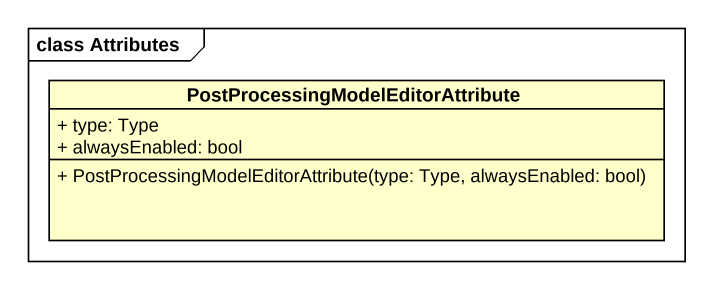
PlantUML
@startuml
mainframe class Attributes
hide circle
hide empty members
skinparam classAttributeIconSize 0
class "PostProcessingModelEditorAttribute" as PostProcessingModelEditorAtt {
  + type: Type
  + alwaysEnabled: bool
  + PostProcessingModelEditorAttribute(type: Type, alwaysEnabled: bool)
}
@enduml
